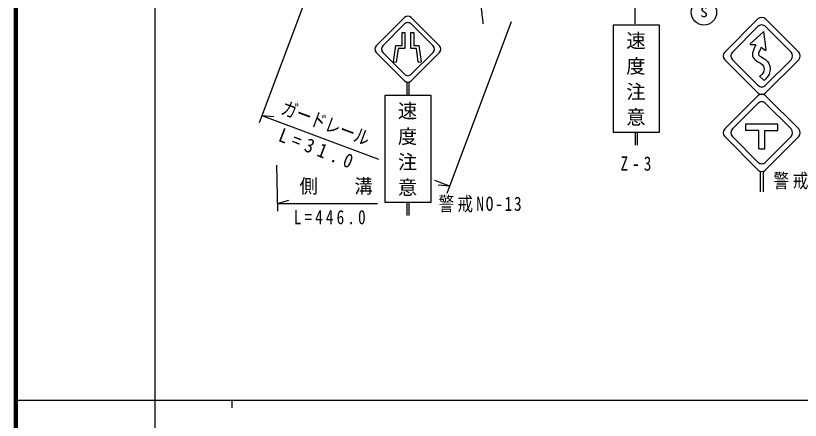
# Model space of a CAD drawing. Units: millimetres, scale not verified. Extents: x 40000 to 680000, y 20000 to 380000.
# Drawn here: x 40000 to 141604, y 202409 to 254742 of the extents above; entities that cross this region are included whole.
import ezdxf
from ezdxf.enums import TextEntityAlignment as Align

# ---------------------------------------------------------------- set-up
doc = ezdxf.new("R2010")
doc.units = ezdxf.units.MM
doc.header["$LTSCALE"] = 1000
for name, color, linetype, lineweight in [('M-BGD', 7, 'Continuous', 25), ('M-TTL', 2, 'Continuous', 140), ('M-TTL-BAND', 7, 'Continuous', 25)]:
    doc.layers.add(name, color=color, linetype=linetype, lineweight=lineweight)
doc.styles.add('@ＭＳ ゴシック', font='')
doc.styles.add('ＭＳ ゴシック', font='')
doc.styles.get('@ＭＳ ゴシック').set_extended_font_data('@MS Gothic')
doc.styles.get('ＭＳ ゴシック').set_extended_font_data('MS Gothic')

msp = doc.modelspace()

# ---------------------------------------------------------------- linework, layer by layer
at = {"layer": 'M-BGD'}
for p, q in [((120067, 282802), (120176, 253673)), ((77389, 256511), (71543, 240882)), ((90360, 254521), (86680, 250841)), ((91209, 254521), (94889, 250841)), ((136110, 254326), (131816, 250032)), ((137100, 254326), (141394, 250032)), ((87528, 250841), (90360, 253673)), ((91209, 253673), (94041, 250841)), ((95893, 231774), (104209, 254006)), ((132805, 250032), (136110, 253336)), ((137100, 253336), (140404, 250032)), ((90046, 252558), (90406, 252558)), ((91185, 252558), (91545, 252558)), ((135132, 251112), (136879, 252698)), ((137180, 250358), (136879, 252698)), ((135834, 250995), (135179, 250991)), ((86680, 249992), (90360, 246312)), ((87528, 249992), (90360, 247160)), ((94889, 249992), (91209, 246312)), ((91209, 247160), (94041, 249992)), ((136555, 250686), (137065, 250296)), ((131816, 249042), (136110, 244748)), ((132805, 249042), (136110, 245738)), ((141394, 249042), (137100, 244748)), ((137100, 245738), (140404, 249042)), ((88922, 248784), (89279, 248733)), ((92137, 248736), (92494, 248781)), ((136329, 246901), (136909, 246373)), ((90664, 246141), (90664, 244417)), ((90904, 246141), (90904, 244417)), ((136110, 244386), (131816, 240092)), ((137100, 244386), (141394, 240092)), ((132805, 240092), (136110, 243396)), ((137100, 243396), (140404, 240092)), ((71893, 241819), (86995, 236170)), ((71893, 241819), (73445, 241687)), ((138705, 240697), (134505, 240697)), ((134505, 240697), (134505, 239913)), ((136213, 239913), (134505, 239913)), ((136213, 237505), (136213, 239913)), ((136997, 239913), (138705, 239913)), ((136997, 237505), (136997, 239913)), ((138705, 239913), (138705, 240697)), ((120238, 239699), (120238, 237990)), ((120478, 239699), (120478, 237990)), ((131816, 239102), (136110, 234808)), ((132805, 239102), (136110, 235798)), ((141394, 239102), (137100, 234808)), ((137100, 235798), (140404, 239102)), ((136213, 237505), (136997, 237505)), ((73783, 235413), (73912, 229458)), ((136395, 234630), (136395, 231941)), ((136815, 234588), (136815, 231941)), ((94249, 233457), (96243, 232711)), ((96243, 232711), (94691, 232843)), ((73890, 230458), (75390, 230878)), ((73890, 230458), (86850, 230458)), ((90664, 230617), (90664, 228908)), ((90904, 230617), (90904, 228908))]:
    msp.add_line(p, q, dxfattribs=at)
for points in [[(123358, 253499), (117358, 253499), (117358, 239699), (123358, 239699)], [(93784, 244417), (87784, 244417), (87784, 230617), (93784, 230617)]]:
    msp.add_lwpolyline(points, close=True, dxfattribs=at)
for points in [[(88922, 248784), (89222, 250882), (90046, 250882), (90046, 252558)], [(90406, 252558), (90406, 250522), (89534, 250522), (89279, 248733)], [(92137, 248736), (91908, 250522), (91185, 250522), (91185, 252558)], [(91545, 252558), (91545, 250882), (92225, 250882), (92494, 248781)]]:
    msp.add_lwpolyline(points, dxfattribs=at)
msp.add_circle((129127, 255179), 1642, dxfattribs=at)
for centre, radius, start, end in [((90784, 254097), 600, 45, 135), ((136605, 253831), 700, 45, 135), ((90784, 253249), 600, 44.99988, 135), ((136605, 252841), 700, 44.99988, 135), ((135179, 251061), 70, 132.2356, 270.34436), ((87104, 250417), 600, 135, 225), ((87952, 250417), 600, 135, 225), ((93616, 250417), 600, 315.00012, 44.99988), ((94465, 250417), 600, 315, 45), ((132311, 249537), 700, 135, 225), ((133300, 249537), 700, 135, 225), ((137111, 250349), 70, 229.2323, 7.34119), ((139909, 249537), 700, 315.00012, 44.99988), ((140899, 249537), 700, 315, 45), ((90784, 247585), 600, 225, 315.00012), ((90784, 246736), 600, 225, 315), ((136605, 246233), 700, 225, 315.00012), ((136605, 245243), 700, 225, 315), ((136605, 243891), 700, 45, 135), ((136605, 242901), 700, 44.99988, 135), ((132311, 239597), 700, 135, 225), ((133300, 239597), 700, 135, 225), ((139909, 239597), 700, 315.00012, 44.99988), ((140899, 239597), 700, 315, 45), ((136605, 236293), 700, 225, 315.00012), ((136605, 235303), 700, 225, 315)]:
    msp.add_arc(centre, radius, start, end, dxfattribs=at)
for points, knots in [([(100549, 253705), (100468, 254440), (100387, 255175), (100300, 255947), (100153, 257249), (99990, 258657), (100549, 259745), (100996, 260615), (101905, 261281), (102852, 261737), (104190, 262389), (105603, 262618), (107024, 262796), (110169, 263148), (113177, 263360), (116239, 263605), (117773, 263728), (119321, 263859), (120846, 264103), (121127, 264148), (121407, 264197), (121687, 264246)], [0, 0, 0, 0, 1, 1, 1, 2, 2, 2, 3, 3, 3, 4, 4, 4, 5, 5, 5, 6, 6, 6, 7, 7, 7, 7]), ([(135834, 250995), (135748, 250802), (135662, 250609), (135579, 250399), (135463, 250104), (135354, 249777), (135429, 249500), (135494, 249262), (135693, 249062), (135929, 248900), (136268, 248667), (136671, 248530), (136829, 248200), (136933, 247983), (136931, 247682), (136829, 247450), (136728, 247221), (136528, 247061), (136329, 246901)], [0, 0, 0, 0, 1, 1, 1, 2, 2, 2, 3, 3, 3, 4, 4, 4, 5, 5, 5, 6, 6, 6, 6]), ([(136555, 250686), (136490, 250524), (136426, 250362), (136332, 250179), (136247, 250016), (136138, 249836), (136186, 249705), (136223, 249606), (136350, 249535), (136474, 249464), (136930, 249198), (137328, 248952), (137533, 248545), (137734, 248145), (137749, 247589), (137560, 247168), (137419, 246853), (137164, 246613), (136909, 246373)], [0, 0, 0, 0, 1, 1, 1, 2, 2, 2, 3, 3, 3, 4, 4, 4, 5, 5, 5, 6, 6, 6, 6])]:
    msp.add_open_spline(points, degree=3, knots=knots, dxfattribs=at)
at = {"layer": 'M-TTL'}
msp.add_line((40000, 380000), (40000, 20000), dxfattribs=at)
at = {"layer": 'M-TTL-BAND'}
for p, q in [((58000, 370000), (58000, 20000)), ((40000, 205000), (579000, 205000)), ((68000, 205000), (68000, 204000))]:
    msp.add_line(p, q, dxfattribs=at)

# ---------------------------------------------------------------- texts
at = {"layer": 'M-BGD', "style": 'ＭＳ ゴシック'}
for s, height, width, p in [('S', 1320, 1.1, (128632, 254153)), ('側\u3000\u3000溝', 1833, 0.95, (76743, 231234))]:
    msp.add_text(s, height=height, dxfattribs=dict(at, width=width)).set_placement(p, align=Align.BOTTOM_LEFT)
at = {"layer": 'M-BGD', "style": 'ＭＳ ゴシック', "width": 0.8}
msp.add_text('ガードレール', height=1833, rotation=339.4, dxfattribs=at).set_placement((74025, 241589), align=Align.BOTTOM_LEFT)
at = {"layer": 'M-BGD', "char_height": 1833, "attachment_point": 7}
for s, insert, rotation, style in [('\\T1.32;速度注意', (119143, 252794), 270, '@ＭＳ ゴシック'), ('\\T1.32;速度注意', (89569, 243712), 270, '@ＭＳ ゴシック'), ('\\T1.59;\\W0.9;L=31.0', (73877, 238551), 338.8, 'ＭＳ ゴシック')]:
    msp.add_mtext(s, dxfattribs=dict(at, insert=insert, rotation=rotation, style=style))
at = {"layer": 'M-BGD', "char_height": 1833, "attachment_point": 7, "style": 'ＭＳ ゴシック'}
for s, insert in [('\\T1.51;\\W0.8;Z-3', (118316, 234672)), ('\\T1.25;\\W0.8;警戒NO-13-10', (138130, 232288)), ('\\T1.22;\\W0.8;警戒NO-13', (94769, 229293)), ('\\T1.39;\\W0.8;L=446.0', (76006, 227743))]:
    msp.add_mtext(s, dxfattribs=dict(at, insert=insert))

doc.saveas('drawing.dxf')
